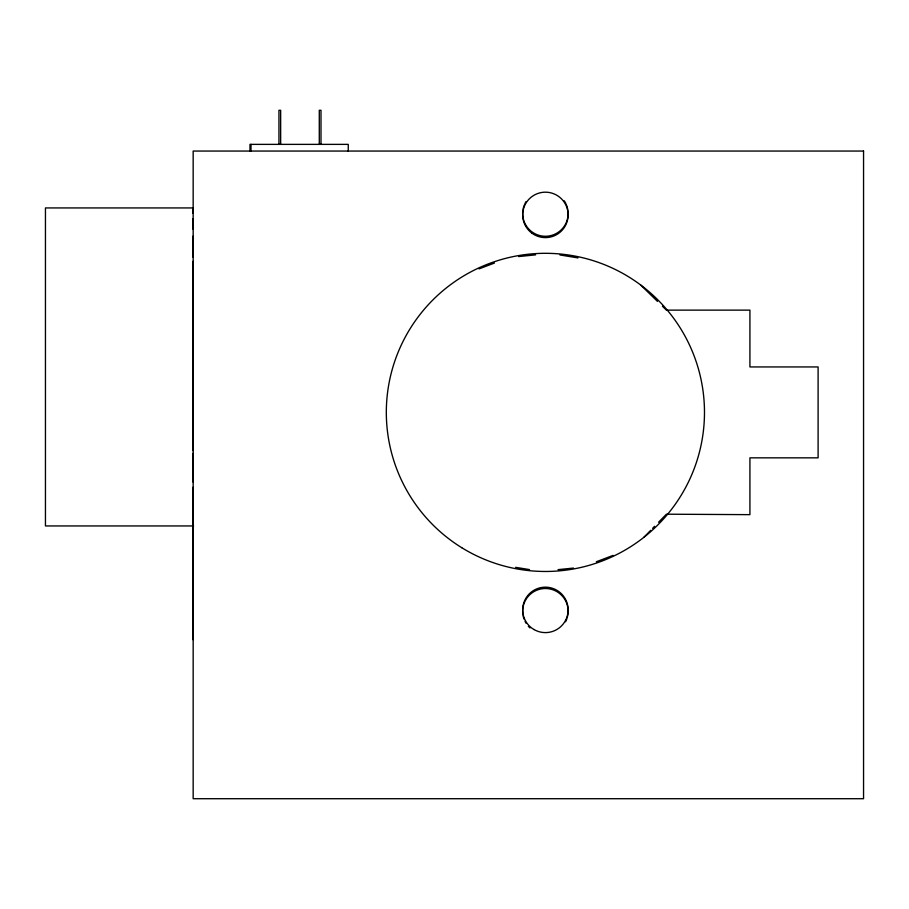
<?xml version="1.0" encoding="UTF-8"?>
<svg xmlns="http://www.w3.org/2000/svg" width="909" height="909" viewBox="0 0 909 909"><rect width="100%" height="100%" fill="white"/><g stroke="black" fill="none" stroke-linecap="round" stroke-linejoin="round"><path stroke-width="1.36" d="M193.003 571.466L193.003 525.152M193.003 482.043L193.003 453.341M193.003 450.591L193.015 261.326M193.015 257.202L193.015 236.204M193.015 229.182L193.015 218.58M193.015 213.285L193.015 207.866M643.765 537.412L650.662 530.345M652.628 528.322L654.605 526.311M658.536 522.266L666.422 514.199L749.925 514.653L749.925 457.841L818.1 457.841L818.1 366.941L749.925 366.941L749.925 310.128L666.422 310.128L662.468 306.265M479.054 268.882L494.451 263.042M596.384 561.728L613.041 555.41M518.766 256.565L535.617 254.861M558.035 569.636L573.477 568.068M193.162 207.934L45.45 207.934L45.45 525.947L193.606 525.947M559.955 254.975L577.965 257.906M515.653 567.341L529.504 569.591M640.697 285.028L657.514 301.436M348.261 151.258L348.261 144.372L249.975 144.372L249.975 151.258M320.991 144.372L320.991 110.284L319.286 110.284L319.286 144.372M280.654 144.372L280.654 110.284L278.949 110.284L278.949 144.372M250.998 144.372L250.998 151.258M193.003 487.269L193.003 639.641M567.955 210.74A22.725 22.725 0 0 1 545.241 236.272A22.725 22.725 0 0 1 522.891 210.422M523.084 209.252A22.725 22.725 0 0 1 524.47 204.707M524.959 203.627A22.725 22.725 0 0 1 526.106 201.537M564.216 200.798A22.725 22.725 0 0 1 565.977 203.911M566.455 205.002A22.725 22.725 0 0 1 567.773 209.57M522.914 614.541A22.725 22.725 0 0 1 546.854 588.555A22.725 22.725 0 0 1 567.284 617.381M566.932 618.506A22.725 22.725 0 0 1 565.523 621.79M529.992 627.949A22.725 22.725 0 0 1 528.334 626.244M526.197 623.392A22.725 22.725 0 0 1 525.038 621.313M524.095 619.131A22.725 22.725 0 0 1 523.118 615.7M863.55 151.053L193.162 151.053L193.162 798.716L863.55 798.716L863.55 151.053M461.727 547.684A159.075 159.075 0 0 0 704.407 417.208A159.075 159.075 0 0 0 470.067 272.28A159.075 159.075 0 0 0 461.727 547.684M531.822 233.113A22.725 22.725 0 0 0 567.966 217.546A22.725 22.725 0 0 0 536.412 194.026A22.725 22.725 0 0 0 531.822 233.113M534.038 629.562A22.725 22.725 0 0 0 568.125 609.882A22.725 22.725 0 0 0 534.038 590.202A22.725 22.725 0 0 0 534.038 629.562"/></g></svg>
